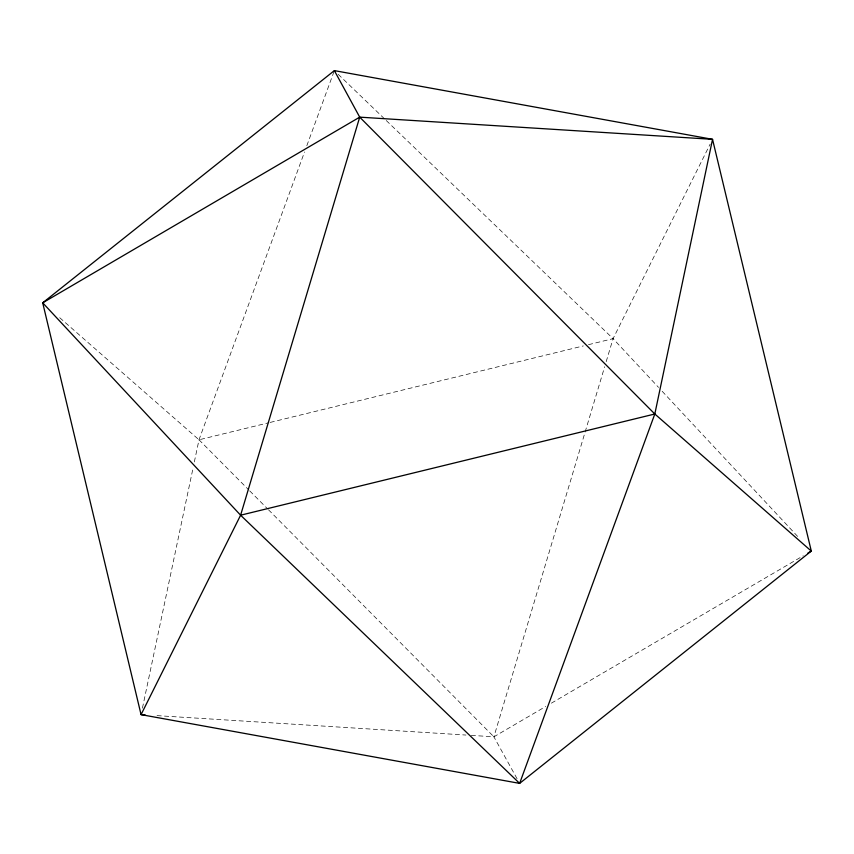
<?xml version="1.0" encoding="UTF-8"?>
<svg xmlns="http://www.w3.org/2000/svg" width="854" height="854" viewBox="0 0 854 854"><rect width="100%" height="100%" fill="white"/><g stroke="black" fill="none" stroke-linecap="round" stroke-linejoin="round"><path stroke-width="0.64" stroke-dasharray="4.27 3.2" d="M142.437 708.115L193.239 467.159M194.338 461.939L199.003 439.799L304.536 151.969M517.065 778.72L493.89 736.81L604.664 366.74M606.191 361.637L613.076 338.664L710.154 144.102M306.832 145.703L334.362 70.615M471.259 735.379L493.89 736.81L545.642 706.525M551.396 703.162L803.251 555.783M59.737 317.741L199.003 439.799L268.882 422.73M270.174 422.42L583.314 345.934M588.481 344.674L613.076 338.664L658.541 387.385M157.04 715.631L465.932 735.048M338.205 74.319L385.303 119.603M386.264 120.531L613.076 338.664M199.003 439.799L248.781 489.929M249.72 490.879L267.558 508.845M268.498 509.795L493.89 736.81M662.17 391.281L799.483 538.415"/><path stroke-width="1.28" d="M807.852 553.093L811.3 551.076L654.815 413.998L712.535 139.33L334.362 70.615L42.7 302.818L141.059 714.627L519.638 783.385L811.3 551.076L712.535 139.33L359.715 117.147L42.7 302.818L240.604 515.208L519.638 783.385L654.815 413.998L359.715 117.147L334.362 70.615M145.063 714.883L141.059 714.627L240.604 515.208L359.715 117.147M240.604 515.208L654.815 413.998"/></g></svg>
